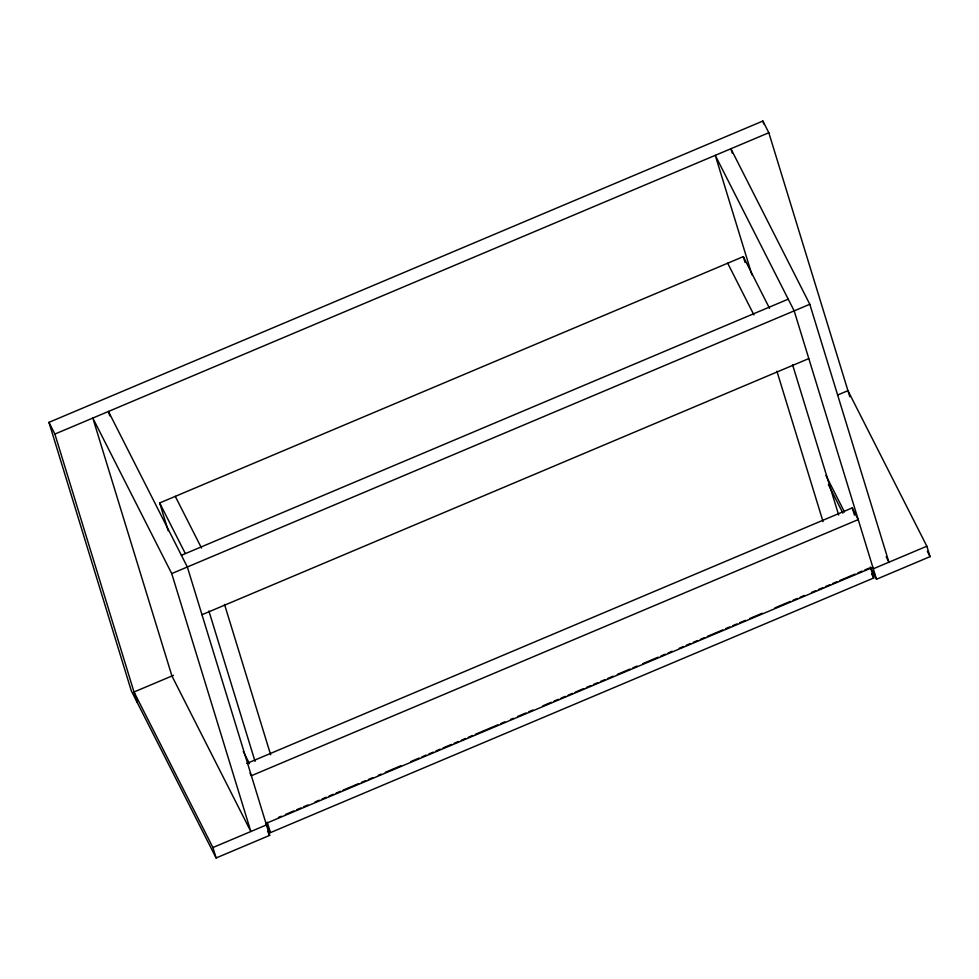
<?xml version="1.0" encoding="UTF-8"?>
<svg xmlns="http://www.w3.org/2000/svg" width="979" height="979" viewBox="0 0 979 979"><rect width="100%" height="100%" fill="white"/><g stroke="black" fill="none" stroke-linecap="round" stroke-linejoin="round"><path stroke-width="1.47" d="M109.77 415.842L108.436 411.461L187.344 567L269.666 835.368L216.114 857.971L131.272 690.733L48.95 422.353L762.886 121.029L768.821 132.74L849.796 396.728M137.207 702.432L54.885 434.064L768.821 132.74M168.18 530.704L159.663 502.961L743.306 256.62L769.531 308.324M181.396 555.289L788.242 299.158M171.729 573.584L92.821 418.057L171.937 675.987L250.844 831.526L171.729 573.584L809.804 304.273L730.897 148.747L732.231 153.116M201.98 614.714L808.813 358.583M173.467 675.351L134.013 691.994L212.92 847.533L216.114 857.971M838.073 394.831L847.936 390.67L926.844 546.209L930.05 556.647L876.511 579.238L870.331 567.074M246.843 763.436L852.268 507.893L858.216 519.604L251.37 775.735L250.049 773.129M278.477 817.428L281.291 816.241M285.513 814.455L293.945 810.893M296.759 809.706L300.981 807.932M303.796 806.745L308.006 804.958M315.042 801.997L319.264 800.21M322.067 799.023L326.288 797.249M329.103 796.062L333.325 794.275M336.14 793.088L340.349 791.313M343.164 790.126L358.632 783.592M361.447 782.405L365.669 780.63M368.483 779.443L372.693 777.656M378.322 775.282L381.137 774.095M385.347 772.321L400.815 765.786M410.666 761.638L419.098 758.076M421.912 756.889L426.134 755.103M428.949 753.916L433.159 752.141M435.973 750.954L440.195 749.168M443.01 747.98L451.441 744.419M454.256 743.232L458.478 741.458M461.293 740.271L465.502 738.484M468.317 737.297L472.539 735.523M475.353 734.336L497.846 724.839M500.661 723.652L504.883 721.866M510.512 719.492L513.314 718.305M517.536 716.53L525.98 712.969M528.782 711.782L533.004 709.995M542.856 705.847L551.287 702.286M554.102 701.099L558.324 699.312M561.126 698.125L565.348 696.35M568.163 695.163L572.385 693.377M575.187 692.19L583.631 688.629M586.445 687.442L590.667 685.667M593.47 684.48L597.692 682.693M600.506 681.506L604.728 679.732M607.531 678.545L613.16 676.171M617.382 674.384L630.035 669.049M632.85 667.862L637.072 666.075M642.689 663.701L658.157 657.178M660.972 655.991L665.194 654.205M668.008 653.017L672.218 651.243M679.255 648.269L683.477 646.495M686.279 645.308L690.501 643.521M693.316 642.334L697.537 640.56M700.352 639.373L704.562 637.586M707.376 636.399L722.845 629.876M725.659 628.689L729.881 626.903M732.696 625.716L736.906 623.941M739.72 622.754L745.349 620.38M749.559 618.593L762.225 613.258M774.879 607.91L790.347 601.387M793.161 600.2L797.371 598.414M800.186 597.227L804.408 595.452M811.444 592.479L815.654 590.704M818.468 589.517L822.69 587.73M825.505 586.543L829.715 584.769M832.529 583.582L836.751 581.795M839.566 580.608L855.034 574.086M857.849 572.899L862.058 571.112M864.873 569.925L869.095 568.15M266.007 823.437L872.852 567.318M212.92 847.533L266.459 824.93M873.305 568.799L926.844 546.209M265.603 823.082L270.437 832.615L873.696 577.989L870.502 567.551M927.309 551.238L930.05 556.647M886.179 556.806L888.92 562.215L809.804 304.273M727.691 263.216L753.916 314.92M825.958 475.488L844.485 512.005M828.393 484.556L842.895 513.131M871.628 573.902L873.696 577.989M175.29 496.365L201.515 548.069M159.663 502.961L185.202 553.306M243.245 751.407L249.461 763.657M267.61 831.318L269.666 835.368M48.95 422.353L54.885 434.064M762.886 121.029L763.779 123.954M876.511 579.238L794.177 310.869L715.27 155.343L751.933 274.83M852.268 507.893L854.483 515.125M792.537 364.641L838.673 515.027M743.306 256.62L745.092 262.47M776.922 371.237L823.058 521.623M224.521 604.386L270.657 754.772M208.906 610.982L255.042 761.368M267.23 822.176L270.437 832.615"/></g></svg>
